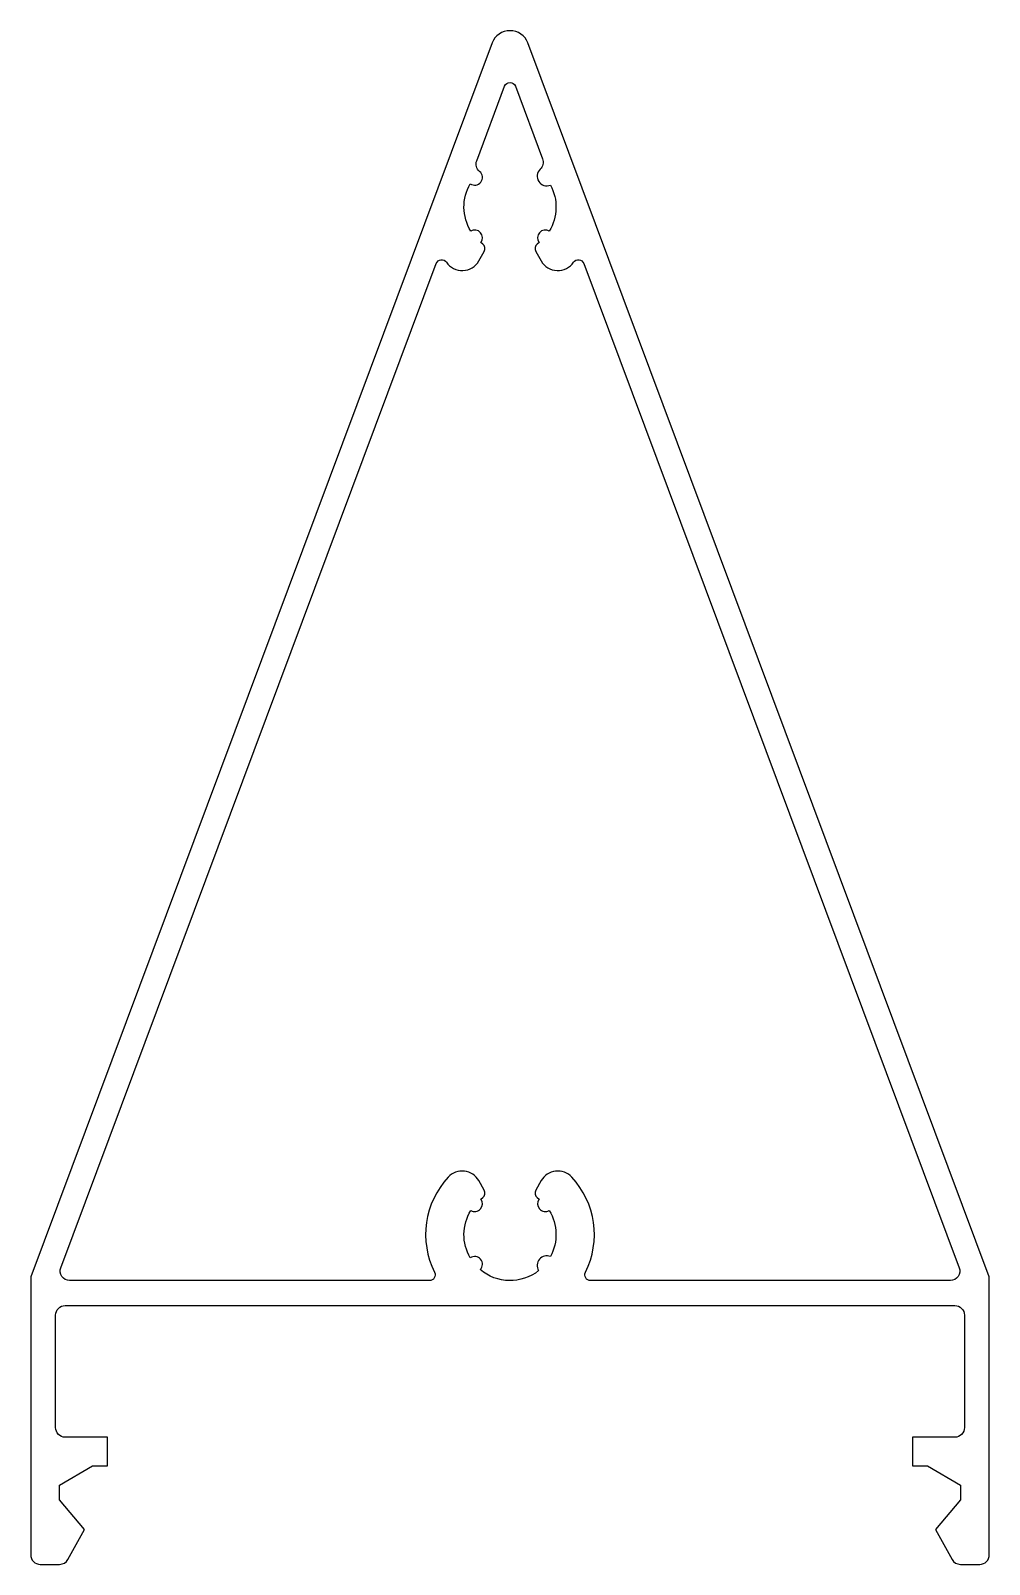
# Model space of a CAD drawing. Extents: x 607.8 to 657.8, y -208.2 to -128.2.
import ezdxf

# ---------------------------------------------------------------- set-up
doc = ezdxf.new("R2010")
doc.units = 0
doc.header["$LTSCALE"] = 15
doc.layers.add('290304SEND', color=182, linetype='CONTINUOUS')

msp = doc.modelspace()

# ---------------------------------------------------------------- linework, layer by layer
at = {"layer": '290304SEND', "color": 0}
msp.add_lwpolyline([(653.812, -203.034), (654.586, -203.034), (656.312, -204.031), (656.312, -204.807), (655.012, -206.356), (655.869, -207.907, 0.272896), (656.306, -208.165), (657.312, -208.165, 0.414214), (657.812, -207.665), (657.812, -193.165), (633.745, -128.806, 0.686799), (631.878, -128.806), (607.812, -193.165), (607.812, -207.665, 0.414214), (608.312, -208.165), (609.317, -208.165, 0.272896), (609.754, -207.907), (610.612, -206.356), (609.312, -204.807), (609.312, -204.031), (611.037, -203.034), (611.812, -203.034), (611.812, -201.534), (609.612, -201.534, -0.414214), (609.112, -201.034), (609.112, -195.165, -0.414214), (609.612, -194.665), (656.012, -194.665, -0.414214), (656.512, -195.165), (656.512, -201.034, -0.414214), (656.012, -201.534), (653.812, -201.534)], format="xyb", close=True, dxfattribs=at)
msp.add_lwpolyline([(655.778, -193.365), (637.016, -193.365, -0.557362), (636.748, -192.931, 0.312566), (636.035, -187.97, 0.504614), (634.436, -188.151), (634.153, -188.641, 0.381966), (634.235, -189.033), (634.338, -189.115, 0.836635), (634.856, -189.708, -0.268455), (634.92, -192.111, 0.737028), (634.306, -192.843, -0.358846), (631.255, -192.792, 0.919866), (630.742, -192.181, -0.277447), (630.767, -189.708, 0.838421), (631.284, -189.114), (631.388, -189.033, 0.381966), (631.47, -188.641), (631.187, -188.151, 0.504614), (629.588, -187.97, 0.312566), (628.875, -192.931, -0.557362), (628.607, -193.365), (609.845, -193.365, -0.52336), (609.377, -192.69), (628.966, -140.306, -0.608044), (629.495, -140.242, 0.552649), (631.187, -140.179), (631.47, -139.688, 0.381966), (631.388, -139.297), (631.284, -139.216, 0.838421), (630.767, -138.621, -0.277447), (630.742, -136.148, 0.964759), (631.227, -135.512, -0.320934), (631.075, -134.95), (632.531, -131.058, -0.693686), (633.093, -131.058), (634.511, -134.852, -0.302748), (634.385, -135.392, 0.836529), (634.92, -136.218, -0.268455), (634.856, -138.621, 0.838421), (634.339, -139.216), (634.235, -139.297, 0.381966), (634.153, -139.688), (634.436, -140.179, 0.552649), (636.129, -140.242, -0.608044), (636.657, -140.306), (656.246, -192.69, -0.52336), (655.778, -193.365, -0.449774)], format="xyb", dxfattribs=at)

doc.saveas('drawing.dxf')
